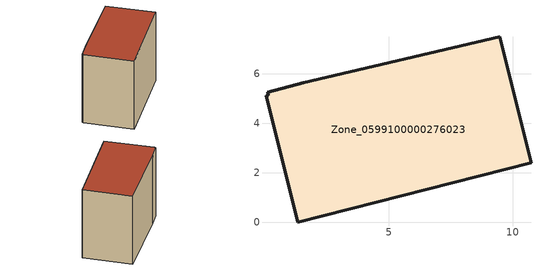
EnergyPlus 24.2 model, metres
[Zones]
Zone_0599100000276023
 floor ground (C_G): 1.31,0 0.03,5.11 0.13,5.13 0.09,5.25 1.54,5.63 9.47,7.48 10.74,2.4 z0
 wall outside (C_F): 1.31,0 10.74,2.4 9.47,7.48 1.54,5.63 0.09,5.25 0.13,5.13 0.03,5.11 1.31,0 z0:7.96
 roof outside (C_R): 0.03,5.11 1.31,0 10.74,2.4 9.47,7.48 1.54,5.63 0.09,5.25 0.13,5.13 z7.96
[BUILDING]
Pand.0599100000276023: North Axis=0; Terrain=City; Loads Convergence Tolerance Value=0.04; Temperature Convergence Tolerance Value=0.4; Solar Distribution=FullExterior; Maximum Number of Warmup Days=25; Minimum Number of Warmup Days=1
[Site:Location]
Rotterdam.The.Hague.AP_ZH_NLD Design_Conditions: Latitude=51.96; Longitude=4.45; Time Zone=1; Elevation=-4.5
[SITE:GROUNDTEMPERATURE:BUILDINGSURFACE]
18, 18, 18, 18, 18, 18, 18, 18, 18, 18, 18, 18
[MATERIAL] Thermal Absorptance=0.9; Solar Absorptance=0.7; Visible Absorptance=0.7
Name | Roughness | Thickness | Conductivity | Density | Specific Heat
G.TI.1975-1991 | MediumSmooth | 0.15 | 0.288461 | 540 | 1210
F.TI.1975-1991 | Rough | 0.3 | 0.230769 | 1920 | 840
R.TI.1975-1991 | MediumRough | 0.2 | 0.153846 | 1500 | 1000
[CONSTRUCTION]
C_G: G.TI.1975-1991
C_F: F.TI.1975-1991
C_R: R.TI.1975-1991
[ZONE]
Zone_0599100000276023: Type=1; Multiplier=1; Ceiling Height=Autocalculate; Volume=Autocalculate; Floor Area=autocalculate; Part of Total Floor Area=Yes
[ZONEINFILTRATION:DESIGNFLOWRATE]
Infil_Zone_0599100000276023: Zone or ZoneList or Space or SpaceList=Zone_0599100000276023; Schedule=AlwaysOn; Design Flow Rate Calculation Method=Flow/Area; Flow Rate per Floor Area=0.003; Constant Term Coefficient=1; Temperature Term Coefficient=0; Velocity Term Coefficient=0; Velocity Squared Term Coefficient=0
[HVACTEMPLATE:ZONE:IDEALLOADSAIRSYSTEM]
Zone_0599100000276023: Maximum Heating Supply Air Temperature=50; Minimum Cooling Supply Air Temperature=13; Maximum Heating Supply Air Humidity Ratio=0.0156; Minimum Cooling Supply Air Humidity Ratio=0.0077; Heating Limit=NoLimit; Cooling Limit=NoLimit; Dehumidification Control Type=ConstantSensibleHeatRatio; Cooling Sensible Heat Ratio=0.7; Dehumidification Setpoint=60; Humidification Control Type=None; Humidification Setpoint=30; Outdoor Air Method=None; Outdoor Air Flow Rate per Person=0.00944; Outdoor Air Flow Rate per Zone Floor Area=0; Outdoor Air Flow Rate per Zone=0; Demand Controlled Ventilation Type=None; Outdoor Air Economizer Type=NoEconomizer; Heat Recovery Type=None; Sensible Heat Recovery Effectiveness=0.7; Latent Heat Recovery Effectiveness=0.65
[ZONECONTROL:THERMOSTAT]
ThermostatControl_Zone_0599100000276023: Zone or ZoneList=Zone_0599100000276023; Control Type Schedule=DualSetpointControlType; Control 1=Thermostat_Zone_0599100000276023; Temperature Difference Between Cutout And Setpoint=0
[THERMOSTATSETPOINT:DUALSETPOINT]
Thermostat_Zone_0599100000276023: Heating Setpoint Temperature Schedule=HeatingSetpoint_Zone_0599100000276023; Cooling Setpoint Temperature Schedule=CoolingSetpoint_Zone_0599100000276023
[SCHEDULE:COMPACT]
HeatingSetpoint_Zone_0599100000276023: Through: 12/31, For: AllDays, Until: 24:00, 21
CoolingSetpoint_Zone_0599100000276023: Through: 12/31, For: AllDays, Until: 24:00, 24
DualSetpointControlType: Through: 12/31, For: AllDays, Until: 24:00, 4
AlwaysOn: Through: 12/31, For: AllDays, Until: 24:00, 1
